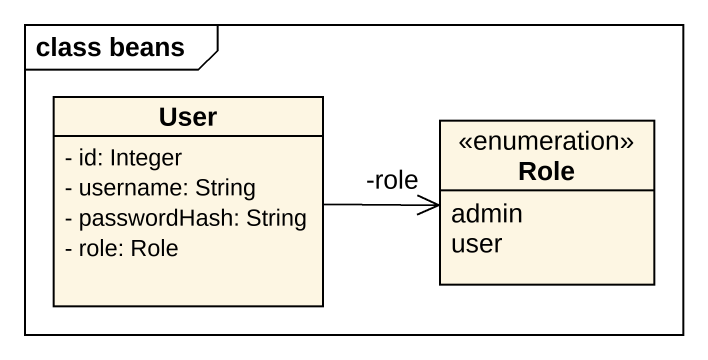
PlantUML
@startuml
mainframe class beans
hide circle
hide empty members
skinparam classAttributeIconSize 0
class User {
  - id: Integer
  - username: String
  - passwordHash: String
  - role: Role
}
enum Role {
  admin
  user
}
User -right-> "-role" Role
@enduml
